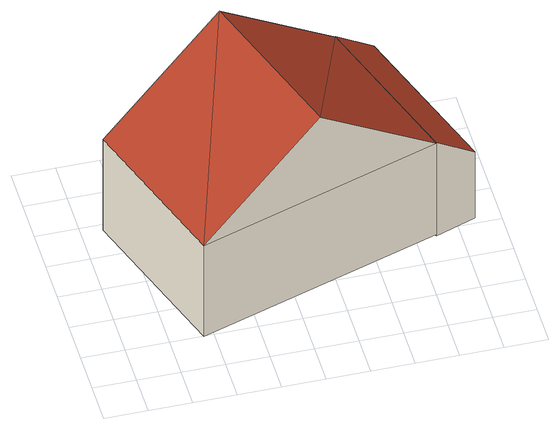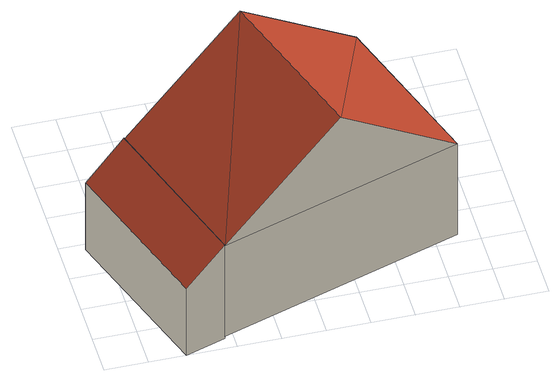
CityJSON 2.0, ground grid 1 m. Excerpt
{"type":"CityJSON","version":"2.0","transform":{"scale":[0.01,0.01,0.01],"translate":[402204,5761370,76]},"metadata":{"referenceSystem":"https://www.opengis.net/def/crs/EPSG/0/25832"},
"CityObjects":{
"building1":{"type":"Building","attributes":{"Gemeindeschluessel":"05515000","Geometrietyp2DReferenz":"3000","function":"31001_1310","roofType":"3100","measuredHeight":4.98},"geometry":[{"type":"Solid","lod":"2","boundaries":[[[[0,1,2,3]],[[4,5,1,0]],[[6,7,5,4]],[[3,2,7,6]],[[0,8,4]],[[6,9,3]],[[3,9,8]],[[8,0,3]],[[9,6,4]],[[4,8,9]],[[1,5,7,2]]]],"semantics":{"surfaces":[{"type":"WallSurface"},{"type":"RoofSurface"},{"type":"GroundSurface"}],"values":[[0,0,0,0,0,0,1,1,1,1,2]]}}]},
"building2":{"type":"Building","attributes":{"Gemeindeschluessel":"05515000","Geometrietyp2DReferenz":"3000","function":"51009_1610","roofType":"2100","measuredHeight":2.78},"geometry":[{"type":"Solid","lod":"2","boundaries":[[[[10,11,12,13]],[[14,15,11,10]],[[16,17,15,14]],[[13,12,17,16]],[[14,10,13,16]],[[11,15,17,12]]]],"semantics":{"surfaces":[{"type":"WallSurface"},{"type":"RoofSurface"},{"type":"GroundSurface"}],"values":[[0,0,0,0,1,2]]}}]}
},
"vertices":[
[48,478,316],[48,478,47],[175,93,47],[175,93,316],[620,667,316],[620,667,47],[747,282,316],[747,282,47],[334,572,545],[461,187,545],
[747,282,320],[747,282,42],[842,316,42],[842,316,239],[620,667,318],[620,667,42],[714,699,239],[714,699,42]
]}
